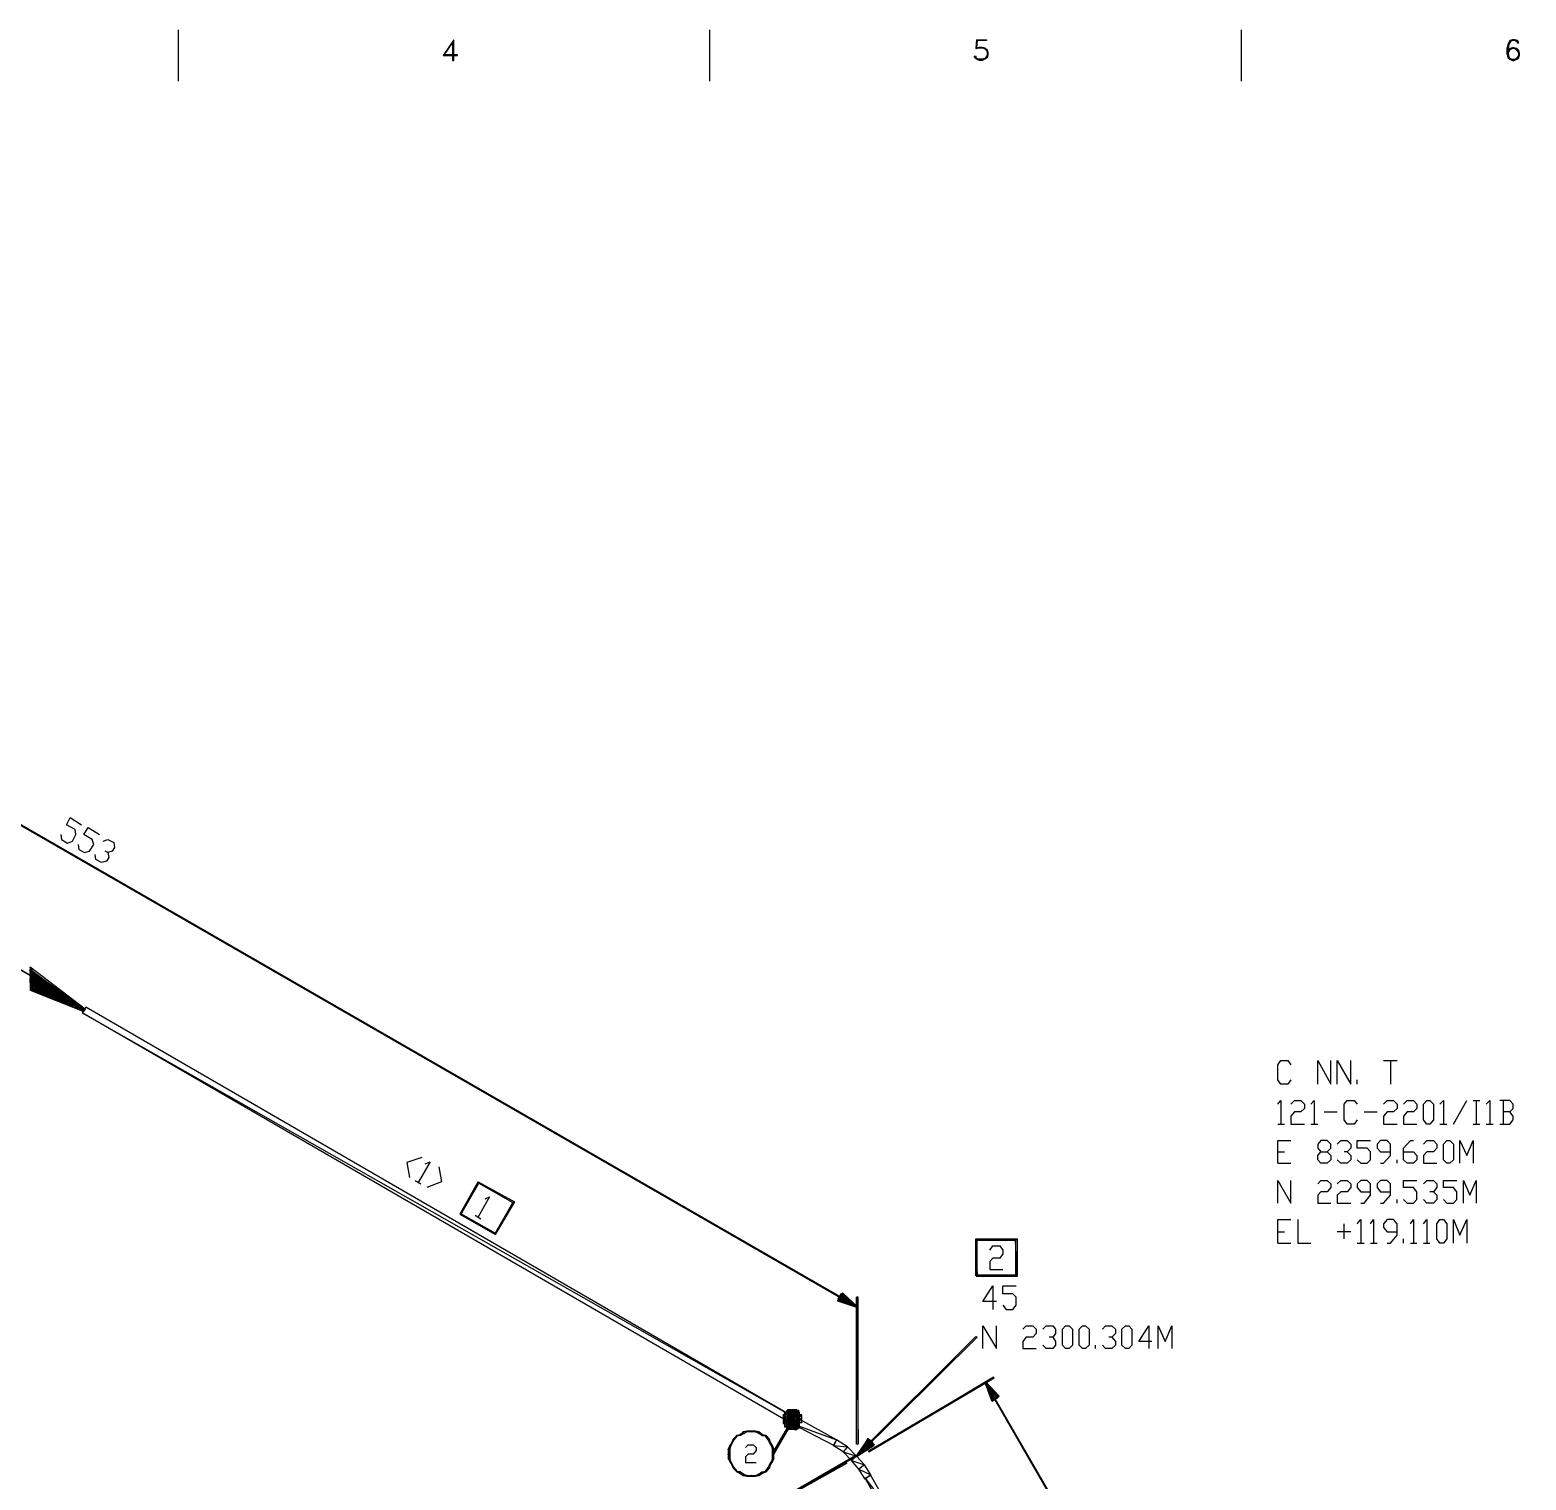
# Model space of a CAD drawing. Header units: millimetres. Extents: x 43 to 817, y 0 to 715.
# Drawn here: x 293.9 to 545.7, y 471.2 to 715.4 of the extents above; entities that cross this region are included whole.
import ezdxf

# ---------------------------------------------------------------- set-up
doc = ezdxf.new("R2010")
doc.units = ezdxf.units.MM
doc.layers.add('DIAGRAM', color=4, linetype='Continuous')

msp = doc.modelspace()

# ---------------------------------------------------------------- linework, layer by layer
at = {"layer": 'DIAGRAM'}
for p, q in [((318.88, 706.72), (318.88, 715.36)), ((408.28, 706.72), (408.28, 715.36)), ((497.8, 706.72), (497.8, 715.36)), ((365.2, 713.68), (363.4, 711.04)), ((363.52, 711.04), (364.96, 713.2)), ((364.96, 713.2), (364.96, 710.2)), ((365.2, 710.2), (365.2, 713.68)), ((453.16, 713.68), (453.04, 712.24)), ((453.16, 713.68), (454.84, 713.68)), ((453.28, 713.56), (453.16, 712.36)), ((454.84, 713.56), (453.28, 713.56)), ((454.84, 713.68), (454.84, 713.56)), ((542.68, 712.96), (542.44, 712.24)), ((542.92, 713.56), (542.68, 712.96)), ((542.8, 712.96), (542.68, 712.24)), ((543.16, 713.56), (542.8, 712.96)), ((543.4, 713.68), (542.92, 713.56)), ((543.4, 713.56), (542.92, 713.32)), ((543.76, 713.68), (543.4, 713.68)), ((543.76, 713.56), (543.4, 713.56)), ((544.24, 713.56), (543.76, 713.68)), ((544.24, 713.32), (543.76, 713.56)), ((544.12, 713.56), (544.24, 713.2)), ((544.48, 713.2), (544.24, 713.56)), ((544.24, 713.2), (544.48, 713.2)), ((363.4, 711.04), (365.8, 711.04)), ((365.8, 711.16), (363.52, 711.16)), ((364.96, 710.2), (365.2, 710.2)), ((365.8, 711.04), (365.8, 711.16)), ((453.04, 710.56), (452.8, 710.92)), ((452.8, 710.92), (453.04, 710.92)), ((453.04, 712.24), (453.16, 712.24)), ((453.16, 710.56), (453.04, 710.92)), ((453.52, 710.44), (453.04, 710.68)), ((453.16, 710.44), (453.04, 710.56)), ((453.16, 712.36), (453.64, 712.48)), ((453.16, 712.24), (453.52, 712.36)), ((453.64, 710.44), (453.16, 710.56)), ((453.64, 710.2), (453.16, 710.44)), ((453.52, 712.36), (454.12, 712.36)), ((453.64, 712.48), (454.12, 712.48)), ((454.12, 710.44), (453.64, 710.44)), ((454.12, 710.2), (453.64, 710.2)), ((454.12, 712.48), (454.6, 712.36)), ((454.12, 712.36), (454.6, 712.24)), ((454.6, 710.56), (454.12, 710.44)), ((454.6, 710.44), (454.12, 710.2)), ((454.36, 712.36), (454.84, 712)), ((454.84, 710.68), (454.36, 710.44)), ((454.6, 712.36), (454.96, 712)), ((454.6, 712.24), (454.96, 711.76)), ((454.96, 711.04), (454.6, 710.56)), ((454.96, 710.68), (454.6, 710.44)), ((454.84, 712), (454.96, 711.52)), ((454.96, 711.16), (454.84, 710.68)), ((454.96, 712), (455.08, 711.52)), ((454.96, 711.52), (454.96, 711.16)), ((455.08, 711.16), (454.96, 710.68)), ((455.08, 711.52), (455.08, 711.16)), ((542.44, 712.24), (542.44, 711.4)), ((542.44, 711.4), (542.68, 710.68)), ((542.92, 712.24), (542.68, 711.88)), ((542.68, 712.24), (542.68, 711.4)), ((542.92, 712), (542.68, 711.52)), ((542.8, 711.88), (542.68, 711.4)), ((542.68, 711.4), (542.8, 710.68)), ((542.68, 711.04), (542.92, 710.56)), ((542.68, 710.68), (542.92, 710.44)), ((543.28, 712.24), (542.8, 711.88)), ((542.8, 710.68), (543.28, 710.44)), ((543.4, 712.36), (542.92, 712.24)), ((543.4, 712.24), (542.92, 712)), ((542.92, 710.56), (543.4, 710.44)), ((542.92, 710.44), (543.4, 710.2)), ((543.64, 712.36), (543.4, 712.36)), ((543.64, 712.24), (543.4, 712.24)), ((543.4, 710.44), (543.64, 710.44)), ((543.4, 710.2), (543.64, 710.2)), ((544.12, 712.24), (543.64, 712.36)), ((544.12, 712), (543.64, 712.24)), ((543.64, 710.44), (544.12, 710.56)), ((543.64, 710.2), (544.12, 710.44)), ((544.24, 711.88), (543.76, 712.24)), ((543.76, 710.44), (544.24, 710.68)), ((544.48, 711.88), (544.12, 712.24)), ((544.48, 711.52), (544.12, 712)), ((544.12, 710.56), (544.48, 711.04)), ((544.12, 710.44), (544.48, 710.68)), ((544.48, 711.4), (544.24, 711.88)), ((544.24, 710.68), (544.48, 711.16)), ((544.6, 711.4), (544.48, 711.88)), ((544.48, 711.16), (544.48, 711.4)), ((544.48, 710.68), (544.6, 711.16)), ((544.6, 711.16), (544.6, 711.4)), ((174.16, 649.48), (433.12, 500.44)), ((174.16, 649.48), (433.12, 500.44)), ((433, 500.32), (174.16, 649.48)), ((433.12, 500.44), (174.28, 649.6)), ((294.4, 555.88), (174.64, 625)), ((174.16, 624.04), (294.4, 555.88)), ((174.16, 624.04), (294.4, 555.88)), ((300.04, 581.56), (300.64, 582.76)), ((300.64, 582.76), (302.56, 581.56)), ((299.08, 579.88), (299.2, 579.04)), ((301.48, 580.72), (300.04, 581.56)), ((301, 578.8), (301.6, 579.88)), ((301.6, 579.88), (301.48, 580.72)), ((302.92, 579.88), (303.64, 581.08)), ((304.36, 579.04), (302.92, 579.88)), ((303.64, 581.08), (305.56, 579.88)), ((299.2, 579.04), (300.16, 578.44)), ((300.16, 578.44), (301, 578.8)), ((301.96, 578.2), (302.08, 577.36)), ((302.08, 577.36), (303.04, 576.88)), ((303.04, 576.88), (303.88, 577.12)), ((303.88, 577.12), (304.6, 578.2)), ((304.6, 578.2), (304.36, 579.04)), ((306.16, 578.8), (307, 579.04)), ((307, 576.88), (306.52, 577.12)), ((307, 579.04), (307.96, 578.56)), ((307.72, 577.12), (307, 576.88)), ((307, 576.88), (307.12, 576.04)), ((308.08, 577.72), (307.72, 577.12)), ((307.96, 578.56), (308.08, 577.72)), ((304.96, 575.68), (304.84, 576.52)), ((305.92, 575.2), (304.96, 575.68)), ((306.76, 575.44), (305.92, 575.2)), ((307.12, 576.04), (306.76, 575.44)), ((294.28, 555.4), (293.92, 557.56)), ((293.92, 557.56), (293.92, 555.4)), ((294.28, 555.4), (293.92, 557.56)), ((293.92, 557.56), (294.28, 556.84)), ((293.92, 557.56), (294.28, 556.84)), ((303.16, 550.48), (293.92, 557.56)), ((294.28, 553.96), (293.92, 557.2)), ((293.92, 557.2), (293.92, 553.72)), ((294.28, 553.96), (293.92, 557.2)), ((293.92, 557.2), (294.28, 556.48)), ((293.92, 557.2), (294.28, 556.48)), ((302.2, 550.84), (293.92, 557.2)), ((294.28, 553.96), (293.92, 557.08)), ((293.92, 557.08), (293.92, 553.72)), ((294.28, 553.96), (293.92, 557.08)), ((293.92, 557.08), (294.28, 556.24)), ((293.92, 557.08), (294.28, 556.24)), ((301.24, 551.44), (293.92, 557.08)), ((294.28, 554.2), (293.92, 556.84)), ((293.92, 556.84), (293.92, 553.96)), ((294.28, 554.2), (293.92, 556.84)), ((293.92, 556.84), (294.28, 556.12)), ((293.92, 556.84), (294.28, 556.12)), ((300.28, 552.04), (293.92, 556.84)), ((294.28, 556.84), (294.28, 555.4)), ((294.28, 556.84), (303.16, 550.48)), ((294.28, 556.84), (303.16, 550.48)), ((302.92, 550.24), (294.28, 556.84)), ((294.4, 555.88), (293.8, 554.92)), ((294.28, 554.56), (293.92, 556.48)), ((293.92, 556.48), (293.92, 554.32)), ((294.28, 554.56), (293.92, 556.48)), ((293.92, 556.48), (294.28, 555.76)), ((293.92, 556.48), (294.28, 555.76)), ((299.56, 552.4), (293.92, 556.48)), ((294.28, 554.56), (293.92, 556.48)), ((293.92, 556.48), (293.92, 554.32)), ((294.28, 554.56), (293.92, 556.48)), ((293.92, 556.48), (294.28, 555.76)), ((293.92, 556.48), (294.28, 555.76)), ((298.72, 552.88), (293.92, 556.48)), ((294.28, 554.92), (293.92, 556.12)), ((293.92, 556.12), (293.92, 554.68)), ((294.28, 554.92), (293.92, 556.12)), ((293.92, 556.12), (294.28, 555.4)), ((293.92, 556.12), (294.28, 555.4)), ((297.88, 553.48), (293.92, 556.12)), ((294.28, 555.16), (293.92, 555.88)), ((293.92, 555.88), (293.92, 554.92)), ((294.28, 555.16), (293.92, 555.88)), ((293.92, 555.88), (294.28, 555.28)), ((293.92, 555.88), (294.28, 555.28)), ((296.92, 554.08), (293.92, 555.88)), ((293.92, 555.04), (293.92, 555.64)), ((293.92, 555.64), (294.16, 555.16)), ((293.92, 555.64), (294.28, 555.04)), ((303.16, 550.48), (293.92, 555.64)), ((293.92, 555.4), (294.28, 555.4)), ((293.92, 555.04), (294.28, 555.28)), ((293.92, 554.92), (294.28, 555.16)), ((293.92, 554.92), (294.28, 555.16)), ((294.16, 555.16), (293.92, 555.04)), ((296.92, 554.08), (293.92, 555.04)), ((293.92, 555.04), (296.8, 553.72)), ((296.92, 554.08), (293.92, 555.04)), ((293.92, 554.68), (294.28, 554.92)), ((293.92, 554.68), (294.28, 554.92)), ((297.88, 553.48), (293.92, 554.92)), ((293.92, 554.92), (297.76, 553.12)), ((297.88, 553.48), (293.92, 554.92)), ((298.6, 552.88), (293.92, 554.68)), ((293.92, 554.68), (298.48, 552.64)), ((298.6, 552.88), (293.92, 554.68)), ((293.92, 554.32), (294.28, 554.56)), ((293.92, 554.32), (294.28, 554.56)), ((293.92, 554.32), (294.28, 554.56)), ((293.92, 554.32), (294.28, 554.56)), ((300.28, 552.04), (293.92, 554.32)), ((293.92, 554.32), (300.16, 551.68)), ((300.28, 552.04), (293.92, 554.32)), ((299.56, 552.4), (293.92, 554.32)), ((293.92, 554.32), (299.44, 552.04)), ((299.56, 552.4), (293.92, 554.32)), ((293.92, 553.96), (294.28, 554.2)), ((293.92, 553.96), (294.28, 554.2)), ((294.28, 555.28), (294.16, 555.16)), ((294.16, 555.16), (294.28, 555.04)), ((294.28, 556.48), (294.28, 553.96)), ((294.28, 556.48), (302.2, 550.84)), ((294.28, 556.48), (302.2, 550.84)), ((301.96, 550.6), (294.28, 556.48)), ((294.28, 556.24), (294.28, 553.96)), ((294.28, 556.24), (301.24, 551.44)), ((294.28, 556.24), (301.24, 551.44)), ((301, 551.08), (294.28, 556.24)), ((294.28, 556.12), (294.28, 554.2)), ((294.28, 556.12), (300.28, 552.04)), ((294.28, 556.12), (300.28, 552.04)), ((300.16, 551.68), (294.28, 556.12)), ((294.28, 555.76), (294.28, 554.56)), ((294.28, 555.76), (299.56, 552.4)), ((294.28, 555.76), (299.56, 552.4)), ((299.32, 552.04), (294.28, 555.76)), ((294.28, 555.76), (294.28, 554.56)), ((294.28, 555.76), (298.72, 552.88)), ((294.28, 555.76), (298.72, 552.88)), ((298.48, 552.64), (294.28, 555.76)), ((294.28, 555.4), (294.28, 554.92)), ((294.28, 555.4), (297.88, 553.48)), ((294.28, 555.4), (297.88, 553.48)), ((297.76, 553.12), (294.28, 555.4)), ((294.28, 555.28), (294.28, 555.16)), ((294.28, 555.28), (296.92, 554.08)), ((294.28, 555.28), (296.92, 554.08)), ((296.8, 553.72), (294.28, 555.28)), ((294.28, 555.28), (296.92, 554.08)), ((294.28, 555.04), (294.28, 555.28)), ((294.28, 555.16), (297.88, 553.48)), ((294.28, 555.04), (303.16, 550.48)), ((294.28, 555.04), (303.16, 550.48)), ((302.92, 550.24), (294.28, 555.04)), ((294.28, 554.92), (298.6, 552.88)), ((294.28, 554.56), (300.28, 552.04)), ((294.28, 554.56), (299.56, 552.4)), ((294.28, 554.2), (301.24, 551.44)), ((296.92, 554.08), (296.8, 553.72)), ((296.8, 553.72), (296.92, 554.08)), ((293.92, 553.72), (294.28, 553.96)), ((293.92, 553.72), (294.28, 553.96)), ((293.92, 553.72), (294.28, 553.96)), ((293.92, 553.72), (294.28, 553.96)), ((301.24, 551.44), (293.92, 553.96)), ((293.92, 553.96), (301.12, 551.08)), ((301.24, 551.44), (293.92, 553.96)), ((303.04, 550.48), (293.92, 553.72)), ((293.92, 553.72), (302.92, 550.12)), ((303.04, 550.48), (293.92, 553.72)), ((302.2, 550.84), (293.92, 553.72)), ((293.92, 553.72), (301.96, 550.6)), ((302.2, 550.84), (293.92, 553.72)), ((294.28, 553.96), (303.04, 550.48)), ((294.28, 553.96), (302.2, 550.84)), ((297.88, 553.48), (297.76, 553.12)), ((297.76, 553.12), (297.88, 553.48)), ((298.72, 552.88), (298.48, 552.64)), ((298.48, 552.64), (298.6, 552.88)), ((299.56, 552.4), (299.32, 552.04)), ((299.44, 552.04), (299.56, 552.4)), ((300.28, 552.04), (300.16, 551.68)), ((300.16, 551.68), (300.28, 552.04)), ((301.24, 551.44), (301, 551.08)), ((301.12, 551.08), (301.24, 551.44)), ((302.2, 550.84), (301.96, 550.6)), ((301.96, 550.6), (302.2, 550.84)), ((303.28, 550.84), (302.68, 549.88)), ((302.68, 549.88), (422.44, 481.84)), ((302.68, 549.88), (422.44, 481.84)), ((421.84, 480.88), (302.68, 549.88)), ((303.16, 550.48), (302.92, 550.24)), ((302.92, 550.12), (303.04, 550.48)), ((303.16, 550.48), (302.92, 550.24)), ((422.44, 481.84), (303.28, 550.84)), ((503.92, 541.12), (504.4, 541.84)), ((504.4, 541.84), (505.6, 541.84)), ((505.6, 541.84), (506.08, 541.12)), ((510.64, 537.88), (510.64, 541.84)), ((510.64, 541.84), (512.8, 537.88)), ((512.8, 537.88), (512.8, 541.84)), ((513.88, 537.88), (513.88, 541.84)), ((513.88, 541.84), (516.16, 537.88)), ((516.16, 537.88), (516.16, 541.84)), ((521.68, 541.84), (523.96, 541.84)), ((522.88, 541.84), (522.88, 537.88)), ((503.92, 538.6), (503.92, 541.12)), ((504.4, 537.88), (503.92, 538.6)), ((505.6, 537.88), (504.4, 537.88)), ((506.08, 538.6), (505.6, 537.88)), ((517.24, 537.88), (517.24, 538.6)), ((503.92, 534.52), (504.4, 535.12)), ((504.4, 535.12), (504.4, 531.16)), ((506.08, 534.52), (506.68, 535.12)), ((506.68, 535.12), (507.76, 535.12)), ((507.76, 535.12), (508.36, 534.52)), ((508.36, 534.52), (508.36, 533.8)), ((509.44, 534.52), (510.04, 535.12)), ((510.04, 535.12), (510.04, 531.16)), ((515.08, 534.52), (515.56, 535.12)), ((515.08, 531.88), (515.08, 534.52)), ((515.56, 535.12), (516.76, 535.12)), ((516.76, 535.12), (517.24, 534.52)), ((521.68, 534.52), (522.28, 535.12)), ((522.28, 535.12), (523.36, 535.12)), ((523.36, 535.12), (523.96, 534.52)), ((523.96, 534.52), (523.96, 533.8)), ((525.04, 534.52), (525.64, 535.12)), ((525.64, 535.12), (526.72, 535.12)), ((526.72, 535.12), (527.32, 534.52)), ((527.32, 534.52), (527.32, 533.8)), ((528.4, 534.52), (529, 535.12)), ((528.4, 531.88), (528.4, 534.52)), ((529, 535.12), (529.48, 535.12)), ((529.48, 535.12), (530.08, 534.52)), ((530.08, 534.52), (530.08, 531.88)), ((531.16, 534.52), (531.76, 535.12)), ((531.76, 535.12), (531.76, 531.16)), ((533.44, 531.16), (535.72, 535.12)), ((536.8, 535.12), (537.88, 535.12)), ((537.28, 535.12), (537.28, 531.16)), ((538.96, 534.52), (539.56, 535.12)), ((539.56, 535.12), (539.56, 531.16)), ((542.92, 535.12), (541.24, 535.12)), ((541.84, 535.12), (541.84, 531.16)), ((543.52, 534.52), (542.92, 535.12)), ((543.52, 533.8), (543.52, 534.52)), ((506.68, 533.2), (506.08, 532.48)), ((506.08, 532.48), (506.08, 531.16)), ((507.76, 533.2), (506.68, 533.2)), ((508.36, 533.8), (507.76, 533.2)), ((511.72, 533.2), (513.88, 533.2)), ((515.56, 531.16), (515.08, 531.88)), ((517.24, 531.88), (516.76, 531.16)), ((518.44, 533.2), (520.6, 533.2)), ((522.28, 533.2), (521.68, 532.48)), ((521.68, 532.48), (521.68, 531.16)), ((523.36, 533.2), (522.28, 533.2)), ((523.96, 533.8), (523.36, 533.2)), ((525.64, 533.2), (525.04, 532.48)), ((525.04, 532.48), (525.04, 531.16)), ((526.72, 533.2), (525.64, 533.2)), ((527.32, 533.8), (526.72, 533.2)), ((529, 531.16), (528.4, 531.88)), ((530.08, 531.88), (529.48, 531.16)), ((542.92, 533.2), (541.84, 533.2)), ((542.92, 533.2), (543.52, 533.8)), ((543.52, 532.48), (542.92, 533.2)), ((542.92, 531.16), (543.52, 531.88)), ((543.52, 531.88), (543.52, 532.48)), ((503.92, 531.16), (505, 531.16)), ((506.08, 531.16), (508.36, 531.16)), ((509.44, 531.16), (510.64, 531.16)), ((516.76, 531.16), (515.56, 531.16)), ((521.68, 531.16), (523.96, 531.16)), ((525.04, 531.16), (527.32, 531.16)), ((529.48, 531.16), (529, 531.16)), ((531.16, 531.16), (532.36, 531.16)), ((536.8, 531.16), (537.88, 531.16)), ((538.96, 531.16), (540.16, 531.16)), ((541.24, 531.16), (542.92, 531.16)), ((503.92, 524.56), (503.92, 528.4)), ((503.92, 528.4), (506.08, 528.4)), ((503.92, 526.48), (505, 526.48)), ((511.12, 528.4), (510.64, 527.8)), ((510.64, 527.8), (510.64, 527.08)), ((510.64, 527.08), (511.12, 526.48)), ((510.64, 525.88), (511.12, 526.48)), ((512.2, 528.4), (511.12, 528.4)), ((511.12, 526.48), (512.2, 526.48)), ((512.8, 527.8), (512.2, 528.4)), ((512.2, 526.48), (512.8, 527.08)), ((512.2, 526.48), (512.8, 525.88)), ((512.8, 527.08), (512.8, 527.8)), ((513.88, 527.8), (514.48, 528.4)), ((514.48, 528.4), (515.56, 528.4)), ((515.56, 526.48), (515.08, 526.48)), ((515.56, 528.4), (516.16, 527.8)), ((516.16, 527.08), (515.56, 526.48)), ((515.56, 526.48), (516.16, 525.88)), ((516.16, 527.8), (516.16, 527.08)), ((517.24, 527.08), (517.24, 528.4)), ((517.24, 528.4), (519.52, 528.4)), ((518.92, 527.08), (517.24, 527.08)), ((519.52, 526.48), (518.92, 527.08)), ((519.52, 525.16), (519.52, 526.48)), ((521.2, 528.4), (520.6, 527.8)), ((520.6, 527.8), (520.6, 527.08)), ((520.6, 527.08), (521.2, 526.48)), ((522.28, 528.4), (521.2, 528.4)), ((521.2, 526.48), (522.88, 526.48)), ((522.88, 527.8), (522.28, 528.4)), ((522.88, 525.88), (522.88, 527.8)), ((525.04, 527.08), (526.24, 528.4)), ((525.04, 525.16), (525.04, 527.08)), ((525.04, 526.48), (526.72, 526.48)), ((526.24, 528.4), (526.72, 528.4)), ((526.72, 526.48), (527.32, 525.88)), ((528.4, 527.8), (529, 528.4)), ((529, 526.48), (528.4, 525.88)), ((529, 528.4), (530.08, 528.4)), ((530.08, 526.48), (529, 526.48)), ((530.08, 528.4), (530.68, 527.8)), ((530.68, 527.08), (530.08, 526.48)), ((530.68, 527.8), (530.68, 527.08)), ((531.76, 527.8), (532.36, 528.4)), ((531.76, 525.16), (531.76, 527.8)), ((532.36, 528.4), (532.84, 528.4)), ((532.84, 528.4), (533.44, 527.8)), ((533.44, 527.8), (533.44, 525.16)), ((534.52, 524.56), (534.52, 528.4)), ((534.52, 528.4), (535.72, 525.88)), ((535.72, 525.88), (536.8, 528.4)), ((536.8, 528.4), (536.8, 524.56)), ((359.8, 525.52), (357.28, 524.68)), ((357.28, 524.68), (357.76, 522.16)), ((361.24, 524.8), (359.2, 521.32)), ((360.4, 524.44), (361.24, 524.8)), ((362.68, 523.96), (363.16, 521.44)), ((503.92, 524.56), (506.08, 524.56)), ((510.64, 525.16), (510.64, 525.88)), ((511.12, 524.56), (510.64, 525.16)), ((512.2, 524.56), (511.12, 524.56)), ((512.8, 525.16), (512.2, 524.56)), ((512.8, 525.88), (512.8, 525.16)), ((514.48, 524.56), (513.88, 525.16)), ((515.56, 524.56), (514.48, 524.56)), ((516.16, 525.16), (515.56, 524.56)), ((516.16, 525.88), (516.16, 525.16)), ((517.24, 525.16), (517.84, 524.56)), ((517.84, 524.56), (518.92, 524.56)), ((518.92, 524.56), (519.52, 525.16)), ((521.2, 524.56), (521.68, 524.56)), ((521.68, 524.56), (522.88, 525.88)), ((523.96, 524.56), (523.96, 525.16)), ((525.64, 524.56), (525.04, 525.16)), ((526.72, 524.56), (525.64, 524.56)), ((527.32, 525.16), (526.72, 524.56)), ((527.32, 525.88), (527.32, 525.16)), ((528.4, 525.88), (528.4, 524.56)), ((528.4, 524.56), (530.68, 524.56)), ((532.36, 524.56), (531.76, 525.16)), ((532.84, 524.56), (532.36, 524.56)), ((533.44, 525.16), (532.84, 524.56)), ((358.72, 521.68), (359.68, 521.08)), ((363.16, 521.44), (360.64, 520.48)), ((366.28, 516.04), (369.28, 521.44)), ((369.28, 521.44), (366.4, 515.92)), ((369.28, 521.44), (366.4, 515.92)), ((369.4, 521.2), (369.28, 521.44)), ((369.28, 521.44), (375.4, 518.08)), ((369.4, 521.2), (369.28, 521.44)), ((503.92, 517.84), (503.92, 521.68)), ((503.92, 521.68), (506.08, 517.84)), ((506.08, 517.84), (506.08, 521.68)), ((510.64, 521.08), (511.12, 521.68)), ((511.12, 521.68), (512.2, 521.68)), ((512.2, 521.68), (512.8, 521.08)), ((513.88, 521.08), (514.48, 521.68)), ((514.48, 521.68), (515.56, 521.68)), ((515.56, 521.68), (516.16, 521.08)), ((517.84, 521.68), (517.24, 521.08)), ((518.92, 521.68), (517.84, 521.68)), ((519.52, 521.08), (518.92, 521.68)), ((521.2, 521.68), (520.6, 521.08)), ((522.28, 521.68), (521.2, 521.68)), ((522.88, 521.08), (522.28, 521.68)), ((525.04, 520.48), (525.04, 521.68)), ((525.04, 521.68), (527.32, 521.68)), ((528.4, 521.08), (529, 521.68)), ((529, 521.68), (530.08, 521.68)), ((530.08, 521.68), (530.68, 521.08)), ((531.76, 520.48), (531.76, 521.68)), ((531.76, 521.68), (534.04, 521.68)), ((535.12, 517.84), (535.12, 521.68)), ((535.12, 521.68), (536.2, 519.16)), ((536.2, 519.16), (537.28, 521.68)), ((537.28, 521.68), (537.28, 517.84)), ((366.4, 515.92), (369.4, 521.2)), ((371.2, 518.92), (369.28, 515.56)), ((375.4, 518.08), (369.4, 521.2)), ((369.4, 521.2), (375.16, 517.96)), ((375.4, 518.08), (369.4, 521.2)), ((370.48, 518.56), (371.2, 518.92)), ((511.12, 519.76), (510.64, 519.16)), ((510.64, 519.16), (510.64, 517.84)), ((512.2, 519.76), (511.12, 519.76)), ((512.8, 520.48), (512.2, 519.76)), ((512.8, 521.08), (512.8, 520.48)), ((514.48, 519.76), (513.88, 519.16)), ((513.88, 519.16), (513.88, 517.84)), ((515.56, 519.76), (514.48, 519.76)), ((516.16, 520.48), (515.56, 519.76)), ((516.16, 521.08), (516.16, 520.48)), ((517.24, 521.08), (517.24, 520.48)), ((517.24, 520.48), (517.84, 519.76)), ((517.84, 519.76), (519.52, 519.76)), ((518.44, 517.84), (519.52, 519.16)), ((519.52, 519.16), (519.52, 521.08)), ((520.6, 521.08), (520.6, 520.48)), ((520.6, 520.48), (521.2, 519.76)), ((521.2, 519.76), (522.88, 519.76)), ((521.68, 517.84), (522.88, 519.16)), ((522.88, 519.16), (522.88, 521.08)), ((526.72, 520.48), (525.04, 520.48)), ((527.32, 519.76), (526.72, 520.48)), ((527.32, 518.44), (527.32, 519.76)), ((530.08, 519.76), (529.48, 519.76)), ((530.68, 520.48), (530.08, 519.76)), ((530.08, 519.76), (530.68, 519.16)), ((530.68, 521.08), (530.68, 520.48)), ((530.68, 519.16), (530.68, 518.44)), ((533.44, 520.48), (531.76, 520.48)), ((534.04, 519.76), (533.44, 520.48)), ((534.04, 518.44), (534.04, 519.76)), ((375.4, 518.08), (372.16, 512.56)), ((372.16, 512.56), (375.16, 517.96)), ((375.16, 517.96), (372.16, 512.8)), ((372.16, 512.56), (375.16, 517.96)), ((375.16, 517.96), (375.4, 518.08)), ((375.16, 517.96), (375.4, 518.08)), ((510.64, 517.84), (512.8, 517.84)), ((513.88, 517.84), (516.16, 517.84)), ((517.84, 517.84), (518.44, 517.84)), ((521.2, 517.84), (521.68, 517.84)), ((523.96, 517.84), (523.96, 518.44)), ((525.04, 518.44), (525.64, 517.84)), ((525.64, 517.84), (526.72, 517.84)), ((526.72, 517.84), (527.32, 518.44)), ((529, 517.84), (528.4, 518.44)), ((530.08, 517.84), (529, 517.84)), ((530.68, 518.44), (530.08, 517.84)), ((531.76, 518.44), (532.36, 517.84)), ((532.36, 517.84), (533.44, 517.84)), ((533.44, 517.84), (534.04, 518.44)), ((366.4, 516.04), (366.28, 515.92)), ((366.4, 515.92), (366.28, 516.04)), ((366.28, 515.92), (372.16, 512.8)), ((366.28, 515.92), (372.16, 512.8)), ((372.16, 512.56), (366.28, 515.92)), ((372.16, 512.8), (366.4, 516.04)), ((368.8, 515.8), (369.76, 515.2)), ((503.92, 511.12), (503.92, 515.08)), ((503.92, 515.08), (506.08, 515.08)), ((507.28, 515.08), (507.28, 511.12)), ((515.08, 511.84), (515.08, 514.36)), ((517.24, 514.36), (517.84, 515.08)), ((517.84, 515.08), (517.84, 511.12)), ((519.52, 514.36), (520, 515.08)), ((520, 515.08), (520, 511.12)), ((522.28, 515.08), (521.68, 514.36)), ((521.68, 514.36), (521.68, 513.76)), ((521.68, 513.76), (522.28, 513.04)), ((523.36, 515.08), (522.28, 515.08)), ((523.96, 514.36), (523.36, 515.08)), ((523.96, 512.44), (523.96, 514.36)), ((526.24, 514.36), (526.72, 515.08)), ((526.72, 515.08), (526.72, 511.12)), ((528.4, 514.36), (529, 515.08)), ((529, 515.08), (529, 511.12)), ((530.68, 514.36), (531.16, 515.08)), ((530.68, 511.84), (530.68, 514.36)), ((531.16, 515.08), (531.76, 515.08)), ((531.76, 515.08), (532.36, 514.36)), ((532.36, 514.36), (532.36, 511.84)), ((533.44, 511.12), (533.44, 515.08)), ((533.44, 515.08), (534.52, 512.44)), ((534.52, 512.44), (535.72, 515.08)), ((535.72, 515.08), (535.72, 511.12)), ((372.16, 512.8), (372.16, 512.56)), ((372.16, 512.8), (372.16, 512.56)), ((453.28, 511.6), (453.04, 511.84)), ((453.04, 511.84), (460, 511.84)), ((453.28, 511.6), (453.04, 511.84)), ((453.04, 511.84), (453.28, 505.6)), ((453.04, 511.84), (453.28, 505.6)), ((453.04, 505.6), (453.04, 511.84)), ((460, 511.84), (453.28, 511.6)), ((460, 511.84), (453.28, 511.6)), ((453.28, 511.6), (459.76, 511.6)), ((453.28, 505.6), (453.28, 511.6)), ((459.76, 511.6), (460, 511.84)), ((459.76, 511.6), (460, 511.84)), ((460, 505.48), (459.76, 511.6)), ((459.76, 511.6), (459.76, 505.72)), ((460, 505.48), (459.76, 511.6)), ((460, 511.84), (460, 505.48)), ((503.92, 513.04), (505, 513.04)), ((516.16, 513.04), (513.88, 513.04)), ((522.28, 513.04), (523.96, 513.04)), ((522.88, 511.12), (523.96, 512.44)), ((525.04, 511.12), (525.04, 511.84)), ((531.16, 511.12), (530.68, 511.84)), ((532.36, 511.84), (531.76, 511.12)), ((455.44, 509.92), (455.92, 510.64)), ((455.92, 510.64), (457.12, 510.64)), ((457.12, 510.64), (457.6, 509.92)), ((457.6, 509.32), (457.12, 508.6)), ((457.6, 509.92), (457.6, 509.32)), ((503.92, 511.12), (506.08, 511.12)), ((507.28, 511.12), (509.44, 511.12)), ((517.24, 511.12), (518.44, 511.12)), ((519.52, 511.12), (520.6, 511.12)), ((522.28, 511.12), (522.88, 511.12)), ((526.24, 511.12), (527.32, 511.12)), ((528.4, 511.12), (529.48, 511.12)), ((531.76, 511.12), (531.16, 511.12)), ((455.92, 508.6), (455.44, 508)), ((455.44, 508), (455.44, 506.68)), ((455.44, 506.68), (457.6, 506.68)), ((457.12, 508.6), (455.92, 508.6)), ((453.28, 505.6), (453.04, 505.6)), ((453.16, 505.72), (453.16, 505.48)), ((453.16, 505.48), (459.76, 505.72)), ((459.76, 505.72), (453.16, 505.72)), ((453.16, 505.48), (459.76, 505.72)), ((460, 505.48), (453.16, 505.48)), ((454.24, 501.28), (455.92, 503.92)), ((455.92, 503.92), (455.92, 499.96)), ((457.6, 502.6), (457.6, 503.92)), ((457.6, 503.92), (459.88, 503.92)), ((459.76, 505.72), (460, 505.48)), ((459.76, 505.72), (460, 505.48)), ((430.36, 502.6), (429.76, 501.4)), ((429.76, 501.4), (430.12, 501.52)), ((429.76, 501.4), (430.12, 501.52)), ((433.12, 500.44), (429.76, 501.4)), ((429.76, 501.4), (433, 500.32)), ((433.12, 500.44), (429.76, 501.4)), ((429.88, 501.76), (430, 501.88)), ((429.88, 501.64), (430, 501.76)), ((433.12, 500.44), (429.88, 501.76)), ((429.88, 501.76), (433, 500.32)), ((433.12, 500.44), (429.88, 501.76)), ((433.12, 500.44), (429.88, 501.64)), ((429.88, 501.64), (433, 500.32)), ((433.12, 500.44), (429.88, 501.64)), ((430, 501.88), (433.12, 500.44)), ((430, 501.76), (433.12, 500.44)), ((430.12, 501.52), (430.36, 502.6)), ((430.12, 501.52), (430.36, 502.6)), ((430.6, 502.6), (430.12, 501.52)), ((430.12, 502), (430.12, 502.12)), ((430.12, 502.12), (433.12, 500.44)), ((433.12, 500.44), (430.12, 502)), ((430.12, 502), (433, 500.32)), ((433.12, 500.44), (430.12, 502)), ((430.12, 501.52), (433.12, 500.44)), ((430.36, 502.36), (430.24, 502.12)), ((430.24, 502.12), (433.12, 500.44)), ((430.24, 502.12), (433.12, 500.44)), ((433, 500.32), (430.24, 502.12)), ((430.36, 502.6), (430.6, 502.6)), ((433.12, 500.44), (430.36, 502.36)), ((430.6, 502.72), (430.48, 502.48)), ((430.6, 502.72), (430.48, 502.48)), ((430.48, 502.48), (433.12, 500.44)), ((430.48, 502.48), (433.12, 500.44)), ((433, 500.32), (430.48, 502.48)), ((430.48, 502.48), (433.12, 500.44)), ((430.48, 502.48), (433.12, 500.44)), ((433, 500.32), (430.48, 502.48)), ((430.6, 502.48), (430.48, 502.36)), ((430.48, 502.36), (433.12, 500.44)), ((430.48, 502.36), (433.12, 500.44)), ((433, 500.32), (430.48, 502.36)), ((433.12, 500.44), (430.6, 502.72)), ((433.12, 500.44), (430.6, 502.72)), ((433.12, 500.44), (430.6, 502.48)), ((433.24, 502), (433, 502)), ((433, 502), (433.24, 477.28)), ((433, 502), (433.24, 477.28)), ((433, 477.28), (433, 502)), ((433.24, 477.28), (433.24, 502)), ((456.52, 501.28), (454.24, 501.28)), ((459.28, 502.6), (457.6, 502.6)), ((459.88, 502), (459.28, 502.6)), ((459.88, 500.68), (459.88, 502)), ((433.12, 500.44), (433, 500.32)), ((433, 500.32), (433.12, 500.44)), ((433.12, 500.44), (433, 500.32)), ((433, 500.32), (433.12, 500.44)), ((433.12, 500.44), (433, 500.32)), ((433, 500.32), (433.12, 500.44)), ((433.12, 500.44), (433, 500.32)), ((433, 500.32), (433.12, 500.44)), ((433.12, 500.44), (433, 500.32)), ((457.6, 500.68), (458.2, 499.96)), ((458.2, 499.96), (459.28, 499.96)), ((459.28, 499.96), (459.88, 500.68)), ((454.24, 493.36), (454.24, 497.2)), ((454.24, 497.2), (456.52, 493.36)), ((456.52, 493.36), (456.52, 497.2)), ((460.96, 496.6), (461.56, 497.2)), ((461.56, 497.2), (462.64, 497.2)), ((462.64, 497.2), (463.24, 496.6)), ((463.24, 496.6), (463.24, 495.88)), ((464.32, 496.6), (464.92, 497.2)), ((464.92, 497.2), (466, 497.2)), ((466, 497.2), (466.48, 496.6)), ((466.48, 496.6), (466.48, 495.88)), ((467.68, 496.6), (468.16, 497.2)), ((467.68, 493.96), (467.68, 496.6)), ((468.16, 497.2), (468.76, 497.2)), ((468.76, 497.2), (469.36, 496.6)), ((469.36, 496.6), (469.36, 493.96)), ((470.44, 496.6), (471.04, 497.2)), ((470.44, 493.96), (470.44, 496.6)), ((471.04, 497.2), (471.52, 497.2)), ((471.52, 497.2), (472.12, 496.6)), ((472.12, 496.6), (472.12, 493.96)), ((474.4, 496.6), (474.88, 497.2)), ((474.88, 497.2), (475.96, 497.2)), ((475.96, 497.2), (476.56, 496.6)), ((476.56, 496.6), (476.56, 495.88)), ((477.64, 496.6), (478.24, 497.2)), ((477.64, 493.96), (477.64, 496.6)), ((478.24, 497.2), (478.84, 497.2)), ((478.84, 497.2), (479.32, 496.6)), ((479.32, 496.6), (479.32, 493.96)), ((480.52, 494.56), (482.2, 497.2)), ((482.2, 497.2), (482.2, 493.36)), ((483.76, 493.36), (483.76, 497.2)), ((483.76, 497.2), (484.96, 494.56)), ((484.96, 494.56), (486.04, 497.2)), ((486.04, 497.2), (486.04, 493.36)), ((453.04, 495.4), (433, 475.36)), ((433.12, 475.24), (453.04, 495.4)), ((433.12, 475.24), (453.04, 495.4)), ((453.28, 495.28), (433.12, 475.24)), ((453.04, 495.4), (453.28, 495.28)), ((461.56, 495.28), (460.96, 494.56)), ((460.96, 494.56), (460.96, 493.36)), ((462.64, 495.28), (461.56, 495.28)), ((463.24, 495.88), (462.64, 495.28)), ((464.92, 493.36), (464.32, 493.96)), ((466, 495.28), (465.4, 495.28)), ((466.48, 495.88), (466, 495.28)), ((466, 495.28), (466.48, 494.56)), ((466.48, 493.96), (466, 493.36)), ((466.48, 494.56), (466.48, 493.96)), ((468.16, 493.36), (467.68, 493.96)), ((469.36, 493.96), (468.76, 493.36)), ((471.04, 493.36), (470.44, 493.96)), ((472.12, 493.96), (471.52, 493.36)), ((473.2, 493.36), (473.2, 493.96)), ((474.88, 493.36), (474.4, 493.96)), ((475.96, 495.28), (475.48, 495.28)), ((476.56, 495.88), (475.96, 495.28)), ((475.96, 495.28), (476.56, 494.56)), ((476.56, 493.96), (475.96, 493.36)), ((476.56, 494.56), (476.56, 493.96)), ((478.24, 493.36), (477.64, 493.96)), ((479.32, 493.96), (478.84, 493.36)), ((482.68, 494.56), (480.52, 494.56)), ((460.96, 493.36), (463.24, 493.36)), ((466, 493.36), (464.92, 493.36)), ((468.76, 493.36), (468.16, 493.36)), ((471.52, 493.36), (471.04, 493.36)), ((475.96, 493.36), (474.88, 493.36)), ((478.84, 493.36), (478.24, 493.36)), ((434.92, 476.08), (456.04, 488.56)), ((456.04, 488.56), (435.04, 475.96)), ((456.04, 488.56), (435.04, 475.96)), ((456.16, 488.44), (456.04, 488.56)), ((435.04, 475.96), (456.16, 488.44)), ((454.72, 487.84), (454.6, 487.72)), ((454.72, 487.84), (454.6, 487.72)), ((454.72, 487.84), (454.6, 487.72)), ((454.72, 487.84), (454.6, 487.72)), ((455.8, 484.6), (454.6, 487.72)), ((454.6, 487.72), (455.68, 484.6)), ((455.8, 484.6), (454.6, 487.72)), ((454.6, 487.72), (454.72, 487.72)), ((454.6, 487.72), (457, 485.32)), ((454.6, 487.72), (457, 485.32)), ((456.76, 485.32), (454.6, 487.72)), ((456.04, 484.84), (454.6, 487.72)), ((454.6, 487.72), (455.92, 484.72)), ((456.04, 484.84), (454.6, 487.72)), ((454.6, 487.72), (454.72, 487.72)), ((454.6, 487.72), (456.76, 485.2)), ((454.6, 487.72), (456.76, 485.2)), ((456.64, 485.08), (454.6, 487.72)), ((456.16, 484.84), (454.6, 487.72)), ((454.6, 487.72), (456.04, 484.72)), ((456.16, 484.84), (454.6, 487.72)), ((454.6, 487.72), (454.72, 487.72)), ((454.6, 487.72), (456.76, 485.2)), ((454.6, 487.72), (456.76, 485.2)), ((456.64, 485.08), (454.6, 487.72)), ((456.16, 484.84), (454.6, 487.72)), ((454.6, 487.72), (456.04, 484.72)), ((456.16, 484.84), (454.6, 487.72)), ((454.6, 487.72), (454.72, 487.72)), ((454.6, 487.72), (456.64, 484.96)), ((454.6, 487.72), (456.64, 484.96)), ((456.4, 484.84), (454.6, 487.72)), ((454.72, 487.72), (454.6, 487.72)), ((454.6, 487.72), (686.68, 85.72)), ((454.6, 487.72), (686.68, 85.72)), ((686.44, 85.6), (454.6, 487.72)), ((457, 485.32), (454.72, 487.84)), ((456.76, 485.2), (454.72, 487.84)), ((456.76, 485.2), (454.72, 487.84)), ((456.64, 484.96), (454.72, 487.84)), ((454.72, 487.72), (455.8, 484.6)), ((454.72, 487.72), (456.04, 484.84)), ((454.72, 487.72), (456.16, 484.84)), ((454.72, 487.72), (456.16, 484.84)), ((686.68, 85.72), (454.72, 487.72)), ((455.68, 484.6), (456.76, 485.32)), ((455.68, 484.6), (455.8, 484.6)), ((455.8, 484.48), (455.68, 484.6)), ((456.76, 485.32), (455.8, 484.48)), ((455.8, 484.48), (457, 485.32)), ((456.76, 485.32), (455.8, 484.48)), ((455.92, 484.72), (456.04, 484.84)), ((456.04, 484.72), (456.16, 484.84)), ((456.04, 484.72), (456.16, 484.84)), ((456.64, 484.96), (456.4, 484.84)), ((456.76, 485.2), (456.64, 485.08)), ((456.76, 485.2), (456.64, 485.08)), ((457, 485.32), (456.76, 485.32)), ((457, 485.32), (456.76, 485.32)), ((418.84, 475.72), (422.2, 481.48)), ((422.2, 481.48), (419.08, 475.6)), ((422.2, 481.48), (419.08, 475.6)), ((419.08, 475.6), (422.44, 481.36)), ((421, 481), (420.64, 482.2)), ((420.64, 482.2), (420.64, 480.76)), ((421, 481), (420.64, 482.2)), ((420.64, 482.2), (421, 481.84)), ((420.64, 482.2), (421, 481.84)), ((423.76, 482.2), (420.64, 482.2)), ((420.64, 480.76), (421, 481)), ((420.64, 480.76), (421, 481)), ((421.24, 480.52), (420.88, 482.68)), ((420.88, 482.68), (420.88, 480.16)), ((421.24, 480.52), (420.88, 482.68)), ((420.88, 482.68), (421.24, 482.32)), ((420.88, 482.68), (421.24, 482.32)), ((423.4, 482.68), (420.88, 482.68)), ((421, 481.84), (423.76, 482.2)), ((421, 481.84), (423.76, 482.2)), ((421, 481.84), (421, 481)), ((423.4, 481.84), (421, 481.84)), ((421, 481), (423.04, 480.52)), ((421.6, 480.28), (421.24, 482.92)), ((421.24, 482.92), (421.24, 479.92)), ((421.6, 480.28), (421.24, 482.92)), ((421.24, 482.92), (421.6, 482.56)), ((421.24, 482.92), (421.6, 482.56)), ((423.28, 482.92), (421.24, 482.92)), ((421.24, 482.32), (423.4, 482.68)), ((421.24, 482.32), (423.4, 482.68)), ((421.24, 482.32), (421.24, 480.52)), ((423.04, 482.32), (421.24, 482.32)), ((421.72, 480.16), (421.36, 483.04)), ((421.36, 483.04), (421.36, 479.8)), ((421.72, 480.16), (421.36, 483.04)), ((421.36, 483.04), (421.72, 482.68)), ((421.36, 483.04), (421.72, 482.68)), ((422.92, 483.04), (421.36, 483.04)), ((421.6, 482.56), (423.28, 482.92)), ((421.6, 482.56), (423.28, 482.92)), ((421.6, 482.56), (421.6, 480.28)), ((422.92, 482.56), (421.6, 482.56)), ((421.72, 479.92), (421.96, 483.04)), ((422.08, 479.92), (421.72, 483.04)), ((421.72, 483.04), (421.72, 479.92)), ((422.08, 479.92), (421.72, 483.04)), ((421.72, 483.04), (422.08, 482.68)), ((421.72, 483.04), (422.08, 482.68)), ((422.68, 483.04), (421.72, 483.04)), ((421.72, 482.68), (422.92, 483.04)), ((421.72, 482.68), (422.92, 483.04)), ((421.72, 482.68), (421.72, 480.16)), ((422.44, 482.68), (421.72, 482.68)), ((422.44, 481.96), (421.84, 480.88)), ((422.44, 481.84), (421.84, 480.88)), ((422.32, 483.04), (421.96, 483.04)), ((421.96, 483.04), (422.08, 479.92)), ((421.96, 483.04), (422.08, 479.92)), ((422.08, 479.92), (422.32, 483.04)), ((422.08, 482.68), (422.68, 483.04)), ((422.08, 482.68), (422.68, 483.04)), ((422.08, 482.68), (422.08, 479.92)), ((422.32, 482.68), (422.08, 482.68)), ((422.44, 481.36), (422.2, 481.48)), ((422.68, 483.04), (422.32, 482.68)), ((422.68, 483.04), (422.32, 482.68)), ((422.32, 482.68), (422.68, 479.8)), ((422.32, 482.68), (422.68, 479.8)), ((422.32, 480.16), (422.32, 482.68)), ((422.92, 483.04), (422.44, 482.68)), ((422.92, 483.04), (422.44, 482.68)), ((422.44, 482.68), (422.92, 479.68)), ((422.44, 482.68), (422.92, 479.68)), ((422.44, 480.16), (422.44, 482.68)), ((429.64, 478), (422.44, 481.96)), ((422.68, 479.8), (422.68, 483.04)), ((422.92, 479.68), (422.92, 483.04)), ((423.28, 482.92), (422.92, 482.56)), ((423.28, 482.92), (422.92, 482.56)), ((422.92, 482.56), (423.28, 479.92)), ((422.92, 482.56), (423.28, 479.92)), ((422.92, 480.28), (422.92, 482.56)), ((423.4, 482.68), (423.04, 482.32)), ((423.4, 482.68), (423.04, 482.32)), ((423.04, 482.32), (423.4, 480.04)), ((423.04, 482.32), (423.4, 480.04)), ((423.04, 480.52), (423.04, 482.32)), ((423.28, 479.92), (423.28, 482.92)), ((423.4, 480.04), (423.4, 482.68)), ((423.76, 482.2), (423.4, 481.84)), ((423.76, 482.2), (423.4, 481.84)), ((423.4, 481.84), (423.76, 480.88)), ((423.4, 481.84), (423.76, 480.88)), ((423.4, 480.88), (423.4, 481.84)), ((423.76, 480.88), (423.76, 482.2)), ((412.84, 478.72), (412.24, 478.12)), ((412.36, 478), (412.84, 478.72)), ((412.36, 478), (412.84, 478.72)), ((412.84, 478.6), (412.36, 478)), ((412.84, 478.6), (413.32, 478.84)), ((413.32, 478.84), (412.84, 478.72)), ((412.84, 478.6), (413.32, 478.84)), ((412.84, 478.72), (412.84, 478.6)), ((412.84, 478.72), (412.84, 478.6)), ((413.44, 478.72), (412.84, 478.6)), ((413.92, 479.32), (413.32, 478.84)), ((413.32, 478.84), (413.44, 478.72)), ((413.32, 478.84), (413.44, 478.72)), ((413.44, 478.72), (413.92, 479.32)), ((413.44, 478.72), (413.92, 479.32)), ((414.04, 479.08), (413.44, 478.72)), ((414.52, 479.44), (413.92, 479.32)), ((413.92, 479.32), (414.04, 479.08)), ((413.92, 479.32), (414.04, 479.08)), ((414.04, 479.08), (414.52, 479.44)), ((414.04, 479.08), (414.52, 479.44)), ((414.52, 479.32), (414.04, 479.08)), ((414.52, 479.44), (414.52, 479.32)), ((414.52, 479.32), (415.24, 479.44)), ((415.24, 479.44), (414.52, 479.44)), ((414.52, 479.32), (415.24, 479.44)), ((414.52, 479.44), (414.52, 479.32)), ((415.24, 479.32), (414.52, 479.32)), ((415.24, 479.44), (415.24, 479.32)), ((415.24, 479.44), (415.24, 479.32)), ((415.24, 479.32), (415.96, 479.44)), ((415.96, 479.44), (415.24, 479.44)), ((415.24, 479.32), (415.96, 479.44)), ((415.96, 479.32), (415.24, 479.32)), ((415.96, 479.44), (415.96, 479.32)), ((415.96, 479.44), (415.96, 479.32)), ((416.56, 479.32), (415.96, 479.44)), ((415.96, 479.32), (416.56, 479.32)), ((415.96, 479.32), (416.56, 479.32)), ((416.56, 479.08), (415.96, 479.32)), ((416.56, 479.32), (416.56, 479.08)), ((416.56, 479.32), (416.56, 479.08)), ((417.16, 478.84), (416.56, 479.32)), ((416.56, 479.08), (417.16, 478.84)), ((416.56, 479.08), (417.16, 478.84)), ((417.04, 478.72), (416.56, 479.08)), ((417.16, 478.84), (417.04, 478.72)), ((417.16, 478.84), (417.04, 478.72)), ((417.04, 478.72), (417.76, 478.72)), ((417.04, 478.72), (417.76, 478.72)), ((417.64, 478.6), (417.04, 478.72)), ((417.76, 478.72), (417.16, 478.84)), ((417.76, 478.72), (417.64, 478.6)), ((417.76, 478.72), (417.64, 478.6)), ((417.64, 478.6), (418.36, 478.12)), ((417.64, 478.6), (418.36, 478.12)), ((418.12, 478), (417.64, 478.6)), ((418.36, 478.12), (417.76, 478.72)), ((423.04, 480.52), (420.64, 480.76)), ((420.64, 480.76), (423.4, 480.04)), ((423.04, 480.52), (420.64, 480.76)), ((420.88, 480.16), (421.24, 480.52)), ((420.88, 480.16), (421.24, 480.52)), ((422.92, 480.28), (420.88, 480.16)), ((422.92, 480.28), (420.88, 480.16)), ((420.88, 480.16), (423.28, 479.92)), ((421.24, 480.52), (422.92, 480.28)), ((421.24, 479.92), (421.6, 480.28)), ((421.24, 479.92), (421.6, 480.28)), ((422.44, 480.16), (421.24, 479.92)), ((422.44, 480.16), (421.24, 479.92)), ((421.24, 479.92), (422.92, 479.68)), ((422.32, 480.16), (421.36, 479.8)), ((422.32, 480.16), (421.36, 479.8)), ((421.36, 479.8), (421.72, 480.16)), ((421.36, 479.8), (421.72, 480.16)), ((421.36, 479.8), (422.68, 479.8)), ((421.6, 480.28), (422.44, 480.16)), ((421.72, 480.16), (422.32, 480.16)), ((422.08, 479.92), (421.72, 479.92)), ((421.72, 479.92), (422.08, 479.92)), ((421.84, 480.88), (429.64, 478)), ((421.84, 480.88), (429.64, 478)), ((429.16, 477.04), (421.84, 480.88)), ((422.68, 479.8), (422.32, 480.16)), ((422.68, 479.8), (422.32, 480.16)), ((422.92, 479.68), (422.44, 480.16)), ((422.92, 479.68), (422.44, 480.16)), ((423.28, 479.92), (422.92, 480.28)), ((423.28, 479.92), (422.92, 480.28)), ((423.4, 480.04), (423.04, 480.52)), ((423.4, 480.04), (423.04, 480.52)), ((423.76, 480.88), (423.4, 480.88)), ((411.64, 477.04), (411.4, 476.44)), ((411.64, 475.6), (411.4, 476.44)), ((411.4, 476.44), (411.4, 475.6)), ((411.64, 475.6), (411.4, 476.44)), ((411.4, 476.44), (411.64, 476.44)), ((411.4, 476.44), (411.64, 476.44)), ((412, 477.52), (411.64, 477.04)), ((411.64, 476.44), (411.64, 477.04)), ((411.64, 476.44), (411.64, 477.04)), ((411.64, 477.04), (411.76, 476.92)), ((411.64, 477.04), (411.76, 476.92)), ((411.76, 476.92), (411.64, 476.44)), ((411.64, 476.44), (411.64, 475.6)), ((411.76, 476.92), (412, 477.52)), ((411.76, 476.92), (412, 477.52)), ((412.12, 477.52), (411.76, 476.92)), ((412.24, 478.12), (412, 477.52)), ((412, 477.52), (412.12, 477.52)), ((412, 477.52), (412.12, 477.52)), ((412.12, 477.52), (412.24, 478.12)), ((412.12, 477.52), (412.24, 478.12)), ((412.36, 478), (412.12, 477.52)), ((412.24, 478.12), (412.36, 478)), ((412.24, 478.12), (412.36, 478)), ((414.28, 476.68), (414.76, 477.16)), ((414.76, 477.16), (415.6, 477.16)), ((415.6, 477.16), (416.08, 476.68)), ((416.08, 476.2), (415.6, 475.6)), ((416.08, 476.68), (416.08, 476.2)), ((418.36, 478.12), (418.12, 478)), ((418.36, 478.12), (418.12, 478)), ((418.12, 478), (418.48, 477.52)), ((418.12, 478), (418.48, 477.52)), ((418.36, 477.52), (418.12, 478)), ((418.48, 477.52), (418.36, 478.12)), ((418.48, 477.52), (418.36, 477.52)), ((418.48, 477.52), (418.36, 477.52)), ((418.36, 477.52), (418.84, 477.04)), ((418.36, 477.52), (418.84, 477.04)), ((418.72, 476.92), (418.36, 477.52)), ((418.84, 477.04), (418.48, 477.52)), ((418.84, 477.04), (418.72, 476.92)), ((418.84, 477.04), (418.72, 476.92)), ((418.72, 476.92), (419.08, 476.44)), ((418.72, 476.92), (419.08, 476.44)), ((418.84, 476.44), (418.72, 476.92)), ((419.08, 476.44), (418.84, 477.04)), ((419.08, 476.44), (418.84, 476.44)), ((419.08, 476.44), (418.84, 476.44)), ((418.84, 476.44), (419.08, 475.6)), ((418.84, 476.44), (419.08, 475.6)), ((418.84, 475.6), (418.84, 476.44)), ((419.08, 475.6), (419.08, 476.44)), ((429.64, 478), (429.04, 477.04)), ((429.04, 477.04), (431.44, 476.8)), ((429.04, 477.04), (431.44, 476.8)), ((430.72, 475.96), (429.04, 477.04)), ((429.64, 478), (429.16, 477.04)), ((431.44, 476.8), (429.64, 478)), ((431.44, 476.8), (430.72, 475.96)), ((431.44, 476.8), (430.72, 475.96)), ((430.72, 475.96), (433, 475.24)), ((430.72, 475.96), (433, 475.24)), ((432.16, 474.52), (430.72, 475.96)), ((433, 475.24), (431.44, 476.8)), ((434.92, 478.24), (433, 475.36)), ((435.04, 478), (433, 475.36)), ((435.28, 478), (433, 475.36)), ((435.28, 477.76), (433, 475.36)), ((433, 475.36), (435.64, 477.64)), ((433, 475.36), (435.4, 477.64)), ((433, 475.36), (435.64, 477.4)), ((433.24, 477.28), (433, 477.28)), ((433, 475.36), (435.88, 477.16)), ((433.12, 475.24), (434.92, 478.24)), ((433.12, 475.24), (434.92, 478.24)), ((433.12, 475.24), (435.04, 478)), ((433.12, 475.24), (435.04, 478)), ((433.12, 475.24), (435.28, 478)), ((433.12, 475.24), (435.28, 478)), ((434.92, 477.88), (433.12, 475.24)), ((435.16, 477.88), (433.12, 475.24)), ((435.4, 477.88), (433.12, 475.24)), ((433.12, 475.24), (435.28, 477.76)), ((433.12, 475.24), (435.28, 477.76)), ((435.64, 477.64), (433.12, 475.24)), ((435.64, 477.64), (433.12, 475.24)), ((435.4, 477.64), (433.12, 475.24)), ((435.4, 477.64), (433.12, 475.24)), ((435.4, 477.64), (433.12, 475.24)), ((435.64, 477.4), (433.12, 475.24)), ((435.64, 477.4), (433.12, 475.24)), ((433.12, 475.24), (435.76, 477.4)), ((433.12, 475.24), (435.52, 477.4)), ((433.12, 475.24), (435.76, 477.28)), ((435.88, 477.16), (433.12, 475.24)), ((435.88, 477.16), (433.12, 475.24)), ((433.12, 475.24), (435.88, 477.04)), ((434.92, 478.24), (434.92, 477.88)), ((434.92, 478.24), (434.92, 477.88)), ((436, 477.16), (434.92, 478.24)), ((434.92, 477.88), (436, 477.16)), ((434.92, 477.88), (436, 477.16)), ((435.76, 477.04), (434.92, 477.88)), ((435.04, 475.96), (434.92, 476.08)), ((435.04, 478), (435.16, 477.88)), ((435.28, 478), (435.4, 477.88)), ((435.28, 477.76), (435.4, 477.64)), ((435.52, 477.4), (435.4, 477.64)), ((435.76, 477.4), (435.64, 477.64)), ((435.76, 477.28), (435.64, 477.4)), ((436, 477.16), (435.76, 477.04)), ((435.88, 477.04), (435.88, 477.16)), ((432.88, 475.36), (200.2, 341.08)), ((200.44, 341.08), (432.88, 475.36)), ((432.88, 475.36), (200.44, 341.2)), ((200.44, 341.08), (432.88, 475.36)), ((433, 475.24), (200.44, 341.08)), ((200.68, 341.08), (432.88, 475.36)), ((200.68, 341.08), (432.88, 475.36)), ((433, 475.24), (200.68, 341.08)), ((411.64, 474.88), (411.4, 475.6)), ((411.4, 475.6), (411.4, 474.88)), ((411.64, 474.88), (411.4, 475.6)), ((411.4, 475.6), (411.64, 475.6)), ((411.4, 475.6), (411.64, 475.6)), ((411.76, 474.4), (411.4, 474.88)), ((411.4, 474.88), (411.64, 474.28)), ((411.76, 474.4), (411.4, 474.88)), ((411.4, 474.88), (411.64, 474.88)), ((411.4, 474.88), (411.64, 474.88)), ((411.64, 475.6), (411.64, 474.88)), ((411.64, 474.88), (411.76, 474.4)), ((411.64, 474.28), (411.76, 474.4)), ((411.64, 474.28), (411.76, 474.4)), ((412.12, 473.8), (411.64, 474.28)), ((411.64, 474.28), (412, 473.8)), ((412.12, 473.8), (411.64, 474.28)), ((411.76, 474.4), (412.12, 473.8)), ((412.36, 473.32), (412, 473.8)), ((412, 473.8), (412.24, 473.2)), ((412.36, 473.32), (412, 473.8)), ((412, 473.8), (412.12, 473.8)), ((412, 473.8), (412.12, 473.8)), ((412.12, 473.8), (412.36, 473.32)), ((414.76, 475.6), (414.28, 475.12)), ((414.28, 475.12), (414.28, 474.16)), ((414.28, 474.16), (416.08, 474.16)), ((415.6, 475.6), (414.76, 475.6)), ((431.2, 474.28), (415.36, 465.28)), ((415.48, 465.16), (431.2, 474.28)), ((415.48, 465.16), (431.2, 474.28)), ((431.32, 474.04), (415.48, 465.16)), ((418.12, 473.32), (418.36, 473.8)), ((418.36, 473.8), (418.72, 474.4)), ((418.48, 473.8), (418.36, 473.8)), ((418.48, 473.8), (418.36, 473.8)), ((418.36, 473.8), (418.36, 473.2)), ((418.36, 473.2), (418.48, 473.8)), ((418.36, 473.8), (418.36, 473.2)), ((418.72, 474.4), (418.48, 473.8)), ((418.72, 474.4), (418.48, 473.8)), ((418.48, 473.8), (418.84, 474.28)), ((418.72, 474.4), (418.84, 474.88)), ((418.84, 474.28), (418.72, 474.4)), ((418.84, 474.28), (418.72, 474.4)), ((419.08, 475.6), (418.84, 475.72)), ((419.08, 475.6), (418.84, 475.6)), ((419.08, 475.6), (418.84, 475.6)), ((418.84, 475.6), (419.08, 474.88)), ((418.84, 475.6), (419.08, 474.88)), ((418.84, 474.88), (418.84, 475.6)), ((419.08, 474.88), (418.84, 474.88)), ((419.08, 474.88), (418.84, 474.88)), ((418.84, 474.88), (418.84, 474.28)), ((418.84, 474.28), (419.08, 474.88)), ((418.84, 474.88), (418.84, 474.28)), ((419.08, 474.88), (419.08, 475.6)), ((431.2, 474.28), (431.32, 474.04)), ((433, 475.24), (432.16, 474.52)), ((433, 475.24), (432.16, 474.52)), ((432.16, 474.52), (434.32, 473.8)), ((432.16, 474.52), (434.32, 473.8)), ((433.36, 473.08), (432.16, 474.52)), ((432.88, 475.36), (433, 475.24)), ((432.88, 475.36), (433, 475.24)), ((433.12, 475.24), (433, 475.36)), ((433, 475.36), (433.12, 475.24)), ((433.12, 475.24), (433, 475.36)), ((433, 475.36), (433.12, 475.24)), ((433.12, 475.24), (433, 475.36)), ((433, 475.36), (433.12, 475.24)), ((433.12, 475.24), (433, 475.36)), ((433, 475.36), (433.12, 475.24)), ((433, 475.36), (433.12, 475.24)), ((434.32, 473.8), (433, 475.24)), ((434.32, 473.8), (433.36, 473.08)), ((434.32, 473.8), (433.36, 473.08)), ((435.4, 472.12), (434.32, 473.8)), ((412.24, 473.2), (412.36, 473.32)), ((412.24, 473.2), (412.36, 473.32)), ((412.84, 472.72), (412.24, 473.2)), ((412.24, 473.2), (412.84, 472.6)), ((412.84, 472.72), (412.24, 473.2)), ((412.36, 473.32), (412.84, 472.72)), ((412.84, 472.6), (412.84, 472.72)), ((412.84, 472.72), (413.44, 472.6)), ((412.84, 472.6), (412.84, 472.72)), ((413.44, 472.6), (412.84, 472.6)), ((412.84, 472.6), (413.32, 472.36)), ((413.44, 472.6), (412.84, 472.6)), ((413.32, 472.36), (413.44, 472.6)), ((413.32, 472.36), (413.44, 472.6)), ((414.04, 472.24), (413.32, 472.36)), ((413.32, 472.36), (413.92, 472)), ((414.04, 472.24), (413.32, 472.36)), ((413.44, 472.6), (414.04, 472.24)), ((413.92, 472), (414.04, 472.24)), ((413.92, 472), (414.04, 472.24)), ((414.52, 472), (413.92, 472)), ((413.92, 472), (414.52, 471.88)), ((414.52, 472), (413.92, 472)), ((414.04, 472.24), (414.52, 472)), ((415.24, 472), (414.52, 471.88)), ((415.24, 472), (414.52, 471.88)), ((414.52, 471.88), (414.52, 472)), ((414.52, 472), (415.24, 472)), ((414.52, 471.88), (414.52, 472)), ((414.52, 471.88), (415.24, 471.88)), ((415.96, 472), (415.24, 471.88)), ((415.96, 472), (415.24, 471.88)), ((415.24, 471.88), (415.24, 472)), ((415.24, 472), (415.96, 472)), ((415.24, 471.88), (415.24, 472)), ((415.24, 471.88), (415.96, 471.88)), ((416.56, 472.24), (415.96, 471.88)), ((416.56, 472.24), (415.96, 471.88)), ((415.96, 472), (416.56, 472.24)), ((415.96, 471.88), (416.56, 472)), ((415.96, 471.88), (415.96, 472)), ((415.96, 471.88), (415.96, 472)), ((417.04, 472.6), (416.56, 472)), ((417.04, 472.6), (416.56, 472)), ((416.56, 472.24), (417.04, 472.6)), ((416.56, 472), (417.16, 472.36)), ((416.56, 472), (416.56, 472.24)), ((416.56, 472), (416.56, 472.24)), ((417.04, 472.6), (417.64, 472.72)), ((417.16, 472.36), (417.04, 472.6)), ((417.16, 472.36), (417.04, 472.6)), ((417.64, 472.72), (417.16, 472.36)), ((417.64, 472.72), (417.16, 472.36)), ((417.16, 472.36), (417.76, 472.6)), ((417.64, 472.72), (418.12, 473.32)), ((417.76, 472.6), (417.64, 472.72)), ((417.76, 472.6), (417.64, 472.72)), ((418.12, 473.32), (417.76, 472.6)), ((418.12, 473.32), (417.76, 472.6)), ((417.76, 472.6), (418.36, 473.2)), ((418.36, 473.2), (418.12, 473.32)), ((418.36, 473.2), (418.12, 473.32)), ((433.36, 473.08), (435.4, 472.12)), ((433.36, 473.08), (435.4, 472.12)), ((434.44, 471.4), (433.36, 473.08)), ((435.4, 472.12), (434.44, 471.4)), ((435.4, 472), (434.44, 471.52)), ((434.44, 471.52), (439.48, 464.92)), ((434.44, 471.52), (439.48, 464.92)), ((438.52, 464.44), (434.44, 471.52)), ((439.48, 464.92), (435.4, 472))]:
    msp.add_line(p, q, dxfattribs=at)

doc.saveas('drawing.dxf')
